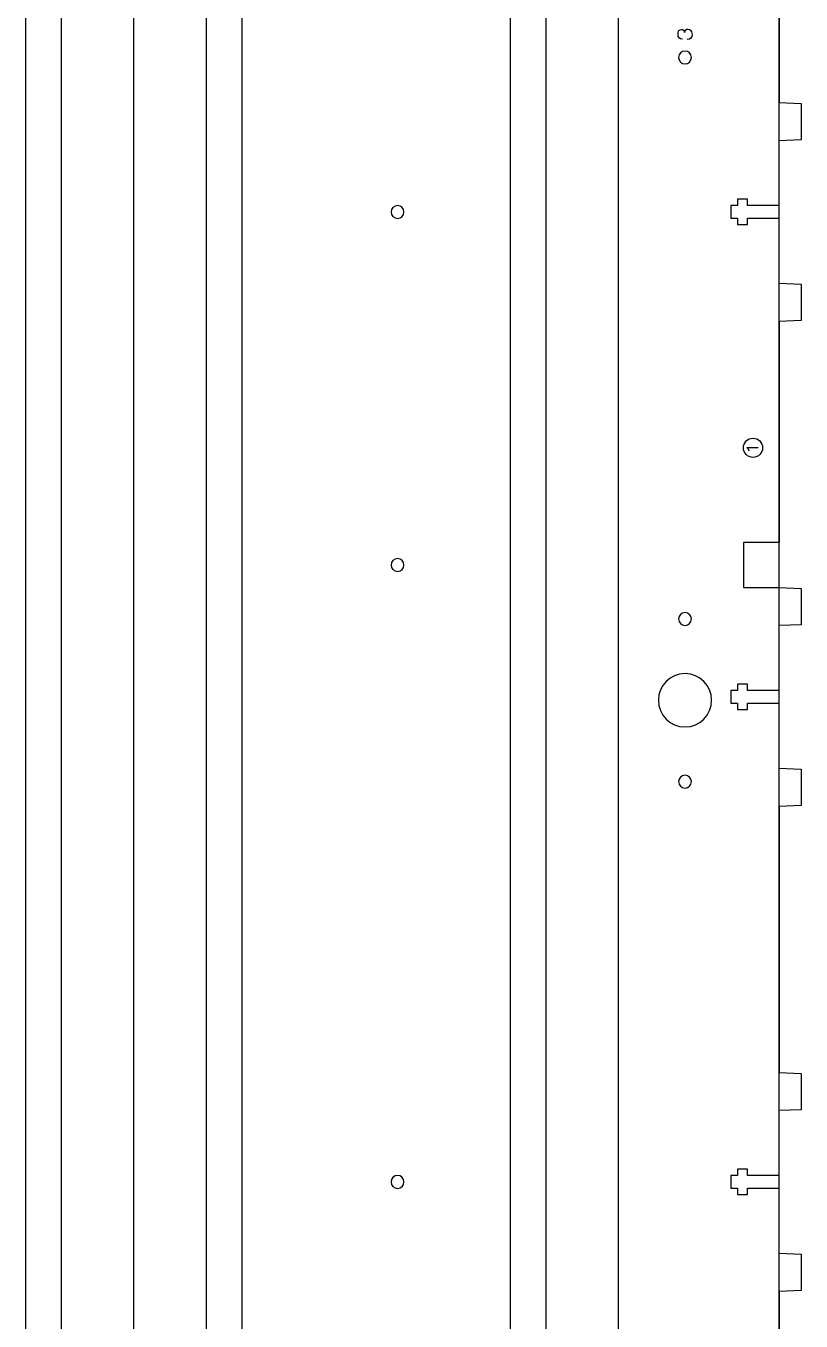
# Model space of a CAD drawing. Header units: millimetres. Extents: x -1506 to -668, y -3588 to 587.
# Drawn here: x -844.7 to -673, y -1915.7 to -1629.1 of the extents above; entities that cross this region are included whole.
import ezdxf

# ---------------------------------------------------------------- set-up
doc = ezdxf.new("R2010")
doc.units = ezdxf.units.MM
doc.layers.add('CUTS', color=1, linetype='Continuous', true_color=0xff0000)
doc.layers.add('TEXT', color=5, linetype='Continuous', true_color=0x0000ff)
doc.layers.add('referance lines', color=3, linetype='Continuous', lineweight=25, true_color=0x00ff00)

msp = doc.modelspace()

# ---------------------------------------------------------------- linework, layer by layer
at = {"layer": 'CUTS', "color": 1, "lineweight": 25, "true_color": 0xff0000}
for p, q in [((-677.88, -1597.09), (-677.88, -1646.03)), ((-677.88, -1646.03), (-673.01, -1646.23)), ((-673.01, -1646.23), (-673.01, -1654.27)), ((-673.01, -1654.27), (-677.88, -1654.47)), ((-677.88, -1668.84), (-677.88, -1654.47)), ((-684.9, -1667.44), (-687.1, -1667.44)), ((-687.1, -1667.44), (-687.1, -1668.84)), ((-684.9, -1668.84), (-684.9, -1667.44)), ((-687.1, -1668.84), (-688.55, -1668.84)), ((-688.55, -1668.84), (-688.55, -1671.65)), ((-677.88, -1668.84), (-684.9, -1668.84)), ((-688.55, -1671.65), (-687.1, -1671.65)), ((-687.1, -1671.65), (-687.1, -1673.04)), ((-687.1, -1673.04), (-684.9, -1673.04)), ((-684.9, -1673.04), (-684.9, -1671.65)), ((-684.9, -1671.65), (-677.88, -1671.65)), ((-677.88, -1686.04), (-677.88, -1671.65)), ((-677.88, -1686.04), (-673.01, -1686.24)), ((-673.01, -1686.24), (-673.01, -1694.27)), ((-673.01, -1694.27), (-677.88, -1694.47)), ((-677.88, -1694.47), (-677.88, -1743.42)), ((-677.88, -1743.42), (-685.78, -1743.42)), ((-685.78, -1743.42), (-685.78, -1753.37)), ((-685.78, -1753.37), (-677.88, -1753.37)), ((-677.88, -1753.37), (-673.01, -1753.57)), ((-673.01, -1753.57), (-673.01, -1761.61)), ((-673.01, -1761.61), (-677.88, -1761.81)), ((-677.88, -1776.18), (-677.88, -1761.81)), ((-687.1, -1776.18), (-688.55, -1776.18)), ((-688.55, -1776.18), (-688.55, -1778.99)), ((-684.9, -1774.78), (-687.1, -1774.78)), ((-687.1, -1774.78), (-687.1, -1776.18)), ((-684.9, -1776.18), (-684.9, -1774.78)), ((-677.88, -1776.18), (-684.9, -1776.18)), ((-688.55, -1778.99), (-687.1, -1778.99)), ((-687.1, -1778.99), (-687.1, -1780.38)), ((-684.9, -1780.38), (-684.9, -1778.99)), ((-684.9, -1778.99), (-677.88, -1778.99)), ((-677.88, -1793.38), (-677.88, -1778.99)), ((-687.1, -1780.38), (-684.9, -1780.38)), ((-677.88, -1793.38), (-673.01, -1793.58)), ((-673.01, -1793.58), (-673.01, -1801.61)), ((-673.01, -1801.61), (-677.88, -1801.81)), ((-677.88, -1801.81), (-677.88, -1860.71)), ((-677.88, -1860.71), (-673.01, -1860.91)), ((-673.01, -1860.91), (-673.01, -1868.95)), ((-673.01, -1868.95), (-677.88, -1869.15)), ((-677.88, -1883.52), (-677.88, -1869.15)), ((-684.9, -1882.12), (-687.1, -1882.12)), ((-687.1, -1882.12), (-687.1, -1883.52)), ((-684.9, -1883.52), (-684.9, -1882.12)), ((-687.1, -1883.52), (-688.55, -1883.52)), ((-688.55, -1883.52), (-688.55, -1886.33)), ((-677.88, -1883.52), (-684.9, -1883.52)), ((-688.55, -1886.33), (-687.1, -1886.33)), ((-687.1, -1886.33), (-687.1, -1887.72)), ((-687.1, -1887.72), (-684.9, -1887.72)), ((-684.9, -1887.72), (-684.9, -1886.33)), ((-684.9, -1886.33), (-677.88, -1886.33)), ((-677.88, -1900.72), (-677.88, -1886.33)), ((-677.88, -1900.72), (-673.01, -1900.92)), ((-673.01, -1900.92), (-673.01, -1908.95)), ((-673.01, -1908.95), (-677.88, -1909.15)), ((-677.88, -1909.15), (-677.88, -1968.05))]:
    msp.add_line(p, q, dxfattribs=at)
for points in [[(-698.73, -1634.63), (-699.51, -1634.63), (-700.15, -1635.27), (-700.15, -1636.06)], [(-700.15, -1636.06), (-700.15, -1636.84), (-699.51, -1637.48), (-698.73, -1637.48)], [(-697.3, -1636.06), (-697.3, -1635.27), (-697.94, -1634.63), (-698.73, -1634.63)], [(-698.73, -1637.48), (-697.94, -1637.48), (-697.3, -1636.84), (-697.3, -1636.06)], [(-762.4, -1668.82), (-763.19, -1668.82), (-763.83, -1669.46), (-763.83, -1670.25)], [(-763.83, -1670.25), (-763.83, -1671.03), (-763.19, -1671.67), (-762.4, -1671.67)], [(-760.98, -1670.25), (-760.98, -1669.46), (-761.61, -1668.82), (-762.4, -1668.82)], [(-762.4, -1671.67), (-761.61, -1671.67), (-760.98, -1671.03), (-760.98, -1670.25)], [(-685.39, -1743.42), (-685.78, -1743.42), (-685.78, -1743.42), (-685.78, -1743.42), (-685.78, -1743.42)], [(-762.4, -1746.97), (-763.19, -1746.97), (-763.83, -1747.61), (-763.83, -1748.39)], [(-763.83, -1748.39), (-763.83, -1749.18), (-763.19, -1749.82), (-762.4, -1749.82)], [(-760.98, -1748.39), (-760.98, -1747.61), (-761.61, -1746.97), (-762.4, -1746.97)], [(-762.4, -1749.82), (-761.61, -1749.82), (-760.98, -1749.18), (-760.98, -1748.39)], [(-698.73, -1758.9), (-699.51, -1758.9), (-700.15, -1759.54), (-700.15, -1760.33)], [(-697.3, -1760.33), (-697.3, -1759.54), (-697.94, -1758.9), (-698.73, -1758.9)], [(-700.15, -1760.33), (-700.15, -1761.11), (-699.51, -1761.75), (-698.73, -1761.75)], [(-698.73, -1761.75), (-697.94, -1761.75), (-697.3, -1761.11), (-697.3, -1760.33)], [(-698.73, -1772.43), (-701.99, -1772.43), (-704.63, -1775.07), (-704.63, -1778.33)], [(-692.83, -1778.33), (-692.83, -1775.07), (-695.47, -1772.43), (-698.73, -1772.43)], [(-704.63, -1778.33), (-704.63, -1781.58), (-701.99, -1784.23), (-698.73, -1784.23)], [(-698.73, -1784.23), (-695.47, -1784.23), (-692.83, -1781.58), (-692.83, -1778.33)], [(-698.73, -1794.9), (-699.51, -1794.9), (-700.15, -1795.54), (-700.15, -1796.33)], [(-700.15, -1796.33), (-700.15, -1797.11), (-699.51, -1797.75), (-698.73, -1797.75)], [(-697.3, -1796.33), (-697.3, -1795.54), (-697.94, -1794.9), (-698.73, -1794.9)], [(-698.73, -1797.75), (-697.94, -1797.75), (-697.3, -1797.11), (-697.3, -1796.33)], [(-762.4, -1883.5), (-763.19, -1883.5), (-763.83, -1884.14), (-763.83, -1884.93)], [(-763.83, -1884.93), (-763.83, -1885.71), (-763.19, -1886.35), (-762.4, -1886.35)], [(-760.98, -1884.93), (-760.98, -1884.14), (-761.61, -1883.5), (-762.4, -1883.5)], [(-762.4, -1886.35), (-761.61, -1886.35), (-760.98, -1885.71), (-760.98, -1884.93)]]:
    msp.add_open_spline(points, degree=3, dxfattribs=at)
at = {"layer": 'referance lines'}
for p, q in [((-677.88, -2509.32), (-677.88, -1365.42)), ((-844.71, -2514.6), (-844.71, -1370.7)), ((-836.83, -2514.6), (-836.83, -1370.7)), ((-820.77, -2515.78), (-820.77, -1371.88)), ((-804.71, -2514.6), (-804.71, -1370.7)), ((-796.83, -2514.6), (-796.83, -1370.7)), ((-737.37, -2514.6), (-737.37, -1370.7)), ((-729.49, -2514.6), (-729.49, -1370.7)), ((-713.43, -2515.78), (-713.43, -1371.88))]:
    msp.add_line(p, q, dxfattribs=at)
at = {"layer": 'TEXT', "color": 5, "lineweight": 25, "true_color": 0x0000ff}
for points in [[(-698.83, -1630.56), (-698.82, -1630.56)], [(-684.94, -1722.44), (-684.94, -1722.36), (-682.56, -1722.36)]]:
    msp.add_lwpolyline(points, dxfattribs=at)
for points in [[(-700.28, -1630.87), (-700.28, -1630.16), (-699.96, -1629.85), (-699.5, -1629.85)], [(-699.28, -1632), (-699.9, -1631.97), (-700.28, -1631.71), (-700.28, -1630.87)], [(-699.5, -1629.85), (-699.21, -1629.85), (-698.89, -1630.02), (-698.83, -1630.56)], [(-698.82, -1630.56), (-698.76, -1629.98), (-698.43, -1629.78), (-698.03, -1629.78)], [(-697.17, -1630.94), (-697.17, -1631.72), (-697.56, -1632.09), (-698.15, -1632.09)], [(-698.03, -1629.78), (-697.7, -1629.78), (-697.17, -1630), (-697.17, -1630.94)], [(-698.15, -1632.09), (-698.18, -1632.09), (-698.21, -1632.08), (-698.24, -1632.08)], [(-685.8, -1722.44), (-685.8, -1721.26), (-684.85, -1720.31), (-683.67, -1720.31)], [(-683.67, -1724.56), (-684.85, -1724.56), (-685.8, -1723.61), (-685.8, -1722.44)], [(-684.49, -1723.2), (-684.59, -1722.83), (-684.78, -1722.59), (-684.94, -1722.44)], [(-683.67, -1720.31), (-682.5, -1720.31), (-681.55, -1721.26), (-681.55, -1722.44)], [(-681.55, -1722.44), (-681.55, -1723.61), (-682.5, -1724.56), (-683.67, -1724.56)]]:
    msp.add_open_spline(points, degree=3, dxfattribs=at)

doc.saveas('drawing.dxf')
